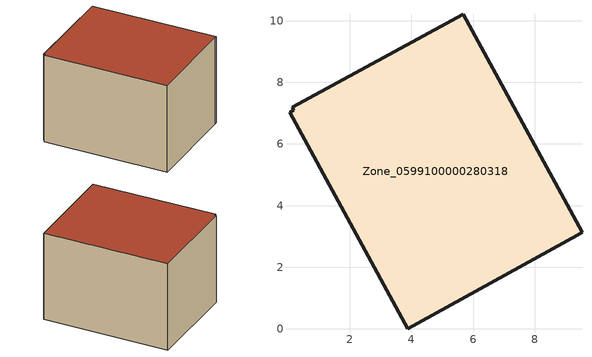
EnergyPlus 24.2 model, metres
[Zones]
Zone_0599100000280318
 floor ground (C_G): 0.04,7.03 0.18,7.1 0.13,7.18 5.68,10.21 9.53,3.13 9.38,3.04 3.88,0 z0
 wall outside (C_F): 9.53,3.13 5.68,10.21 0.13,7.18 0.18,7.1 0.04,7.03 3.88,0 9.38,3.04 9.53,3.13 z0:5.77
 roof outside (C_R): 0.18,7.1 0.04,7.03 3.88,0 9.38,3.04 9.53,3.13 5.68,10.21 0.13,7.18 z5.77
[BUILDING]
Pand.0599100000280318: North Axis=0; Terrain=City; Loads Convergence Tolerance Value=0.04; Temperature Convergence Tolerance Value=0.4; Solar Distribution=FullExterior; Maximum Number of Warmup Days=25; Minimum Number of Warmup Days=1
[Site:Location]
Rotterdam.The.Hague.AP_ZH_NLD Design_Conditions: Latitude=51.96; Longitude=4.45; Time Zone=1; Elevation=-4.5
[SITE:GROUNDTEMPERATURE:BUILDINGSURFACE]
18, 18, 18, 18, 18, 18, 18, 18, 18, 18, 18, 18
[MATERIAL] Thermal Absorptance=0.9; Solar Absorptance=0.7; Visible Absorptance=0.7
Name | Roughness | Thickness | Conductivity | Density | Specific Heat
G.TI.1946-1964 | MediumSmooth | 0.15 | 1 | 540 | 1210
F.TI.1946-1964 | Rough | 0.3 | 0.857143 | 1920 | 840
R.TI.1946-1964 | MediumRough | 0.2 | 0.277778 | 1500 | 1000
[CONSTRUCTION]
C_G: G.TI.1946-1964
C_F: F.TI.1946-1964
C_R: R.TI.1946-1964
[ZONE]
Zone_0599100000280318: Type=1; Multiplier=1; Ceiling Height=Autocalculate; Volume=Autocalculate; Floor Area=autocalculate; Part of Total Floor Area=Yes
[ZONEINFILTRATION:DESIGNFLOWRATE]
Infil_Zone_0599100000280318: Zone or ZoneList or Space or SpaceList=Zone_0599100000280318; Schedule=AlwaysOn; Design Flow Rate Calculation Method=Flow/Area; Flow Rate per Floor Area=0.003; Constant Term Coefficient=1; Temperature Term Coefficient=0; Velocity Term Coefficient=0; Velocity Squared Term Coefficient=0
[HVACTEMPLATE:ZONE:IDEALLOADSAIRSYSTEM]
Zone_0599100000280318: Maximum Heating Supply Air Temperature=50; Minimum Cooling Supply Air Temperature=13; Maximum Heating Supply Air Humidity Ratio=0.0156; Minimum Cooling Supply Air Humidity Ratio=0.0077; Heating Limit=NoLimit; Cooling Limit=NoLimit; Dehumidification Control Type=ConstantSensibleHeatRatio; Cooling Sensible Heat Ratio=0.7; Dehumidification Setpoint=60; Humidification Control Type=None; Humidification Setpoint=30; Outdoor Air Method=None; Outdoor Air Flow Rate per Person=0.00944; Outdoor Air Flow Rate per Zone Floor Area=0; Outdoor Air Flow Rate per Zone=0; Demand Controlled Ventilation Type=None; Outdoor Air Economizer Type=NoEconomizer; Heat Recovery Type=None; Sensible Heat Recovery Effectiveness=0.7; Latent Heat Recovery Effectiveness=0.65
[ZONECONTROL:THERMOSTAT]
ThermostatControl_Zone_0599100000280318: Zone or ZoneList=Zone_0599100000280318; Control Type Schedule=DualSetpointControlType; Control 1=Thermostat_Zone_0599100000280318; Temperature Difference Between Cutout And Setpoint=0
[THERMOSTATSETPOINT:DUALSETPOINT]
Thermostat_Zone_0599100000280318: Heating Setpoint Temperature Schedule=HeatingSetpoint_Zone_0599100000280318; Cooling Setpoint Temperature Schedule=CoolingSetpoint_Zone_0599100000280318
[SCHEDULE:COMPACT]
HeatingSetpoint_Zone_0599100000280318: Through: 12/31, For: AllDays, Until: 24:00, 21
CoolingSetpoint_Zone_0599100000280318: Through: 12/31, For: AllDays, Until: 24:00, 24
DualSetpointControlType: Through: 12/31, For: AllDays, Until: 24:00, 4
AlwaysOn: Through: 12/31, For: AllDays, Until: 24:00, 1
